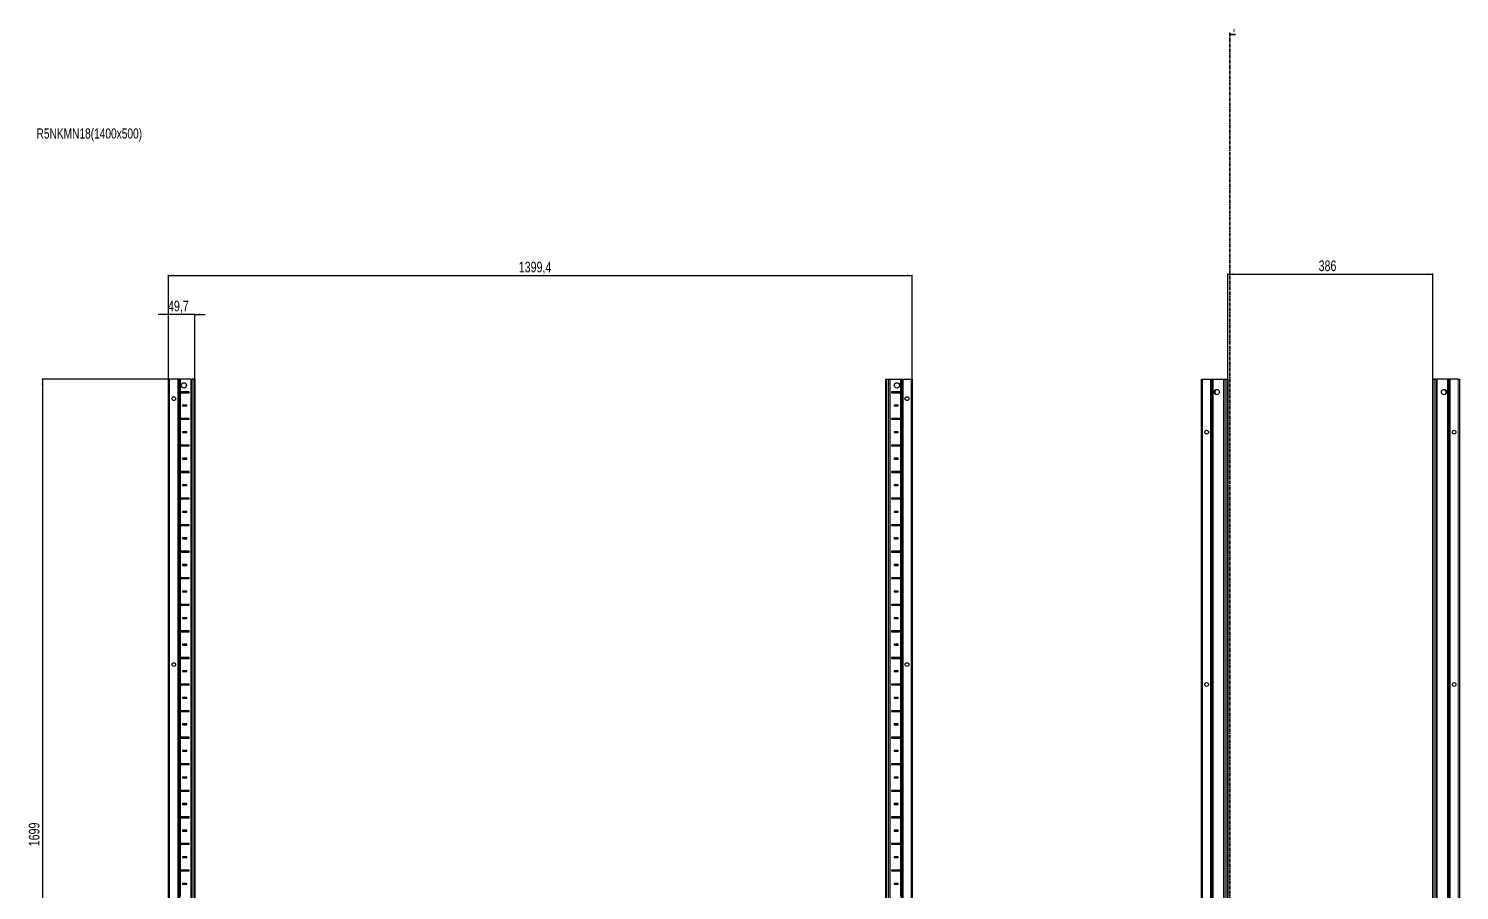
# Model space of a CAD drawing. Header units: millimetres. Extents: x -199 to 5573, y -1747 to 1507.
# Drawn here: x -199 to 2493, y -115 to 1507 of the extents above; entities that cross this region are included whole.
import ezdxf

# ---------------------------------------------------------------- set-up
doc = ezdxf.new("R2010")
doc.units = ezdxf.units.MM
doc.linetypes.add('CENTER', pattern=[10.16, 6.35, -1.27, 1.27, -1.27])
doc.layers.add('FORMAT', color=7, linetype='Continuous')
doc.styles.add('SLDTEXTSTYLE0', font='TXT', dxfattribs={"width": 0.75})
doc.dimstyles.new('SLDDIMSTYLE0', dxfattribs={"dimtxt": 20, "dimasz": 10, "dimexe": 0, "dimexo": 0.0625, "dimgap": 5, "dimtad": 2, "dimdec": 1, "dimrnd": 1e-09, "dimzin": 12, "dimdsep": 46, "dimtxsty": 'SLDTEXTSTYLE0', "dimsah": 1, "dimcen": 0.09, "dimadec": 0, "dimazin": 3, "dimtfac": 1, "dimtofl": 0, "dimtmove": 0, "dimatfit": 3, "dimfxl": 0, "dimfrac": 2, "dimtolj": 1, "dimtzin": 12, "dimarcsym": 0})
doc.dimstyles.new('SLDDIMSTYLE1', dxfattribs={"dimtxt": 20, "dimasz": 10, "dimexe": 0, "dimexo": 0.0625, "dimgap": 5, "dimtad": 2, "dimdec": 1, "dimrnd": 1e-09, "dimzin": 12, "dimdsep": 46, "dimtxsty": 'SLDTEXTSTYLE0', "dimsah": 1, "dimcen": 0.09, "dimadec": 0, "dimazin": 3, "dimtfac": 1, "dimtmove": 0, "dimatfit": 0, "dimfxl": 0, "dimfrac": 2, "dimtolj": 1, "dimtzin": 12, "dimarcsym": 0})

# ---------------------------------------------------------------- blocks, each defined once
blk = doc.blocks.new('_D')
at = {"layer": 'FORMAT'}
for p, q in [((86.4, 847.2), (-174.2, 847.2)), ((-173.2, 847.2), (-173.2, -851.8)), ((86.4, -851.8), (-174.2, -851.8))]:
    blk.add_line(p, q, dxfattribs=at)
for points in [[(-173.2, 847.2), (-174.7, 837.2), (-171.6, 837.2)], [(-173.2, -851.8), (-171.6, -841.8), (-174.7, -841.8)]]:
    blk.add_solid(points, dxfattribs=at)
at = {"layer": 'FORMAT', "insert": (-198.9, -31.8), "char_height": 20, "attachment_point": 1, "rotation": 90, "style": 'SLDTEXTSTYLE0'}
blk.add_mtext('1699', dxfattribs=at)
blk = doc.blocks.new('_D_1')
at = {"layer": 'FORMAT'}
for p, q in [((64, 847.2), (64, 1043.6)), ((64, 1042.6), (1463.4, 1042.6)), ((1463.4, 847.2), (1463.4, 1043.6))]:
    blk.add_line(p, q, dxfattribs=at)
for points in [[(64, 1042.6), (74, 1041.1), (74, 1044.2)], [(1463.4, 1042.6), (1453.4, 1044.2), (1453.4, 1041.1)]]:
    blk.add_solid(points, dxfattribs=at)
at = {"layer": 'FORMAT', "insert": (723, 1068.4), "char_height": 20, "attachment_point": 1, "style": 'SLDTEXTSTYLE0'}
blk.add_mtext('1399,4', dxfattribs=at)
blk = doc.blocks.new('_D_2')
at = {"layer": 'FORMAT'}
for p, q in [((64, 969.2), (44.7, 969.2)), ((64, 847.2), (64, 970.2)), ((113.7, 969.2), (64, 969.2)), ((113.7, 847.2), (113.7, 970.2)), ((113.7, 969.2), (132.9, 969.2))]:
    blk.add_line(p, q, dxfattribs=at)
for points in [[(64, 969.2), (54, 970.7), (54, 967.7)], [(113.7, 969.2), (123.7, 967.7), (123.7, 970.7)]]:
    blk.add_solid(points, dxfattribs=at)
at = {"layer": 'FORMAT', "insert": (63, 995), "char_height": 20, "attachment_point": 1, "style": 'SLDTEXTSTYLE0'}
blk.add_mtext('49,7', dxfattribs=at)
blk = doc.blocks.new('_D_4')
at = {"layer": 'FORMAT'}
for p, q in [((2057.1, 847.2), (2057.1, 1046)), ((2057.1, 1045), (2443.1, 1045)), ((2443.1, 847.2), (2443.1, 1046))]:
    blk.add_line(p, q, dxfattribs=at)
for points in [[(2057.1, 1045), (2067.1, 1043.5), (2067.1, 1046.5)], [(2443.1, 1045), (2433.1, 1046.5), (2433.1, 1043.5)]]:
    blk.add_solid(points, dxfattribs=at)
at = {"layer": 'FORMAT', "insert": (2227.9, 1070.8), "char_height": 20, "attachment_point": 1, "style": 'SLDTEXTSTYLE0'}
blk.add_mtext('386', dxfattribs=at)

msp = doc.modelspace()

# ---------------------------------------------------------------- linework, layer by layer
at = {"color": 7, "linetype": 'CENTER', "lineweight": 35}
msp.add_line((2060.78, 1499.09), (2060.78, -1103.67), dxfattribs=at)
at = {"color": 7, "linetype": 'Continuous', "lineweight": 35}
msp.add_line((2071.42, 1496.09), (2060.78, 1496.09), dxfattribs=at)
at = {"color": 7, "linetype": 'Continuous', "lineweight": 25}
for p, q in [((63.98, -851.79), (63.98, 847.21)), ((63.98, 847.21), (65.98, 847.21)), ((81.33, 847.21), (65.98, 847.21)), ((81.33, 847.21), (81.98, 847.21)), ((81.98, -851.79), (81.98, 847.21)), ((81.98, 847.21), (82.56, 847.21)), ((83.77, 847.21), (82.56, 847.21)), ((83.77, -851.79), (83.77, 847.21)), ((83.8, 847.21), (83.77, 847.21)), ((83.8, -851.79), (83.8, 847.21)), ((85.01, 847.21), (83.8, 847.21)), ((85.01, 847.21), (86.42, 847.21)), ((105.83, 847.21), (86.42, 847.21)), ((105.83, 847.21), (106.48, 847.21)), ((106.48, -851.79), (106.48, 847.21)), ((106.48, 847.21), (108.48, 847.21)), ((111.68, 847.21), (108.48, 847.21)), ((111.68, 847.21), (113.68, 847.21)), ((113.68, 847.21), (113.68, -851.79)), ((1413.68, -851.79), (1413.68, 847.21)), ((1413.68, 847.21), (1415.68, 847.21)), ((1415.68, 847.21), (1418.88, 847.21)), ((1418.88, 847.21), (1420.88, 847.21)), ((1420.88, 847.21), (1420.88, -851.79)), ((1420.88, 847.21), (1421.53, 847.21)), ((1421.53, 847.21), (1440.93, 847.21)), ((1440.93, 847.21), (1442.34, 847.21)), ((1442.34, 847.21), (1443.55, 847.21)), ((1443.55, 847.21), (1443.55, -851.79)), ((1443.55, 847.21), (1443.58, 847.21)), ((1443.58, 847.21), (1443.58, -851.79)), ((1443.58, 847.21), (1444.79, 847.21)), ((1444.79, 847.21), (1445.38, 847.21)), ((1445.38, 847.21), (1445.38, -851.79)), ((1445.38, 847.21), (1446.03, 847.21)), ((1446.03, 847.21), (1461.38, 847.21)), ((1461.38, 847.21), (1463.38, 847.21)), ((1463.38, 847.21), (1463.38, -851.79)), ((2007.35, -851.79), (2007.35, 847.21)), ((2007.35, 847.21), (2009.35, 847.21)), ((2009.35, 847.21), (2024.7, 847.21)), ((2024.7, 847.21), (2025.35, 847.21)), ((2025.35, 823.46), (2025.35, 847.21)), ((2025.35, 847.21), (2025.94, 847.21)), ((2025.94, 847.21), (2027.14, 847.21)), ((2027.14, 847.21), (2027.14, -851.79)), ((2027.14, 847.21), (2027.18, 847.21)), ((2027.18, 847.21), (2027.18, -851.79)), ((2027.18, 847.21), (2028.38, 847.21)), ((2028.38, 847.21), (2029.8, 847.21)), ((2029.8, 847.21), (2049.2, 847.21)), ((2049.2, 847.21), (2049.85, 847.21)), ((2049.85, -851.79), (2049.85, 847.21)), ((2049.85, 847.21), (2051.85, 847.21)), ((2051.85, 847.21), (2055.05, 847.21)), ((2055.05, 847.21), (2057.05, 847.21)), ((2057.05, 847.21), (2057.05, -851.79)), ((2443.05, -851.79), (2443.05, 847.21)), ((2443.05, 847.21), (2445.05, 847.21)), ((2448.25, 847.21), (2445.05, 847.21)), ((2448.25, 847.21), (2450.25, 847.21)), ((2450.25, 847.21), (2450.25, -851.79)), ((2450.25, 847.21), (2450.9, 847.21)), ((2470.3, 847.21), (2450.9, 847.21)), ((2470.3, 847.21), (2471.72, 847.21)), ((2472.92, 847.21), (2471.72, 847.21)), ((2472.92, -851.79), (2472.92, 847.21)), ((2472.96, 847.21), (2472.92, 847.21)), ((2472.96, -851.79), (2472.96, 847.21)), ((2474.16, 847.21), (2472.96, 847.21)), ((2474.16, 847.21), (2474.75, 847.21)), ((2474.75, 847.21), (2474.75, 823.46)), ((2474.75, 847.21), (2475.4, 847.21)), ((2490.75, 847.21), (2475.4, 847.21)), ((2490.75, 847.21), (2492.75, 847.21)), ((2492.75, 847.21), (2492.75, -851.79)), ((85.93, 823.35), (85.93, 822.06)), ((86.58, 822.71), (85.93, 823.35)), ((86.58, 822.71), (85.93, 822.06)), ((102.83, 823.46), (86.42, 823.46)), ((86.42, 821.96), (102.83, 821.96)), ((102.08, 822.71), (86.58, 822.71)), ((102.08, 822.71), (102.83, 823.46)), ((102.08, 822.71), (102.83, 821.96)), ((102.83, 821.96), (102.83, 823.46)), ((1440.93, 823.46), (1424.53, 823.46)), ((1424.53, 823.46), (1424.53, 821.96)), ((1425.28, 822.71), (1424.53, 823.46)), ((1425.28, 822.71), (1424.53, 821.96)), ((1424.53, 821.96), (1440.93, 821.96)), ((1425.28, 822.71), (1440.78, 822.71)), ((1440.78, 822.71), (1441.42, 823.35)), ((1440.78, 822.71), (1441.42, 822.06)), ((1441.42, 822.06), (1441.42, 823.35)), ((2025.41, 823.35), (2025.35, 823.46)), ((2025.35, 823.46), (2025.35, 821.96)), ((2025.35, 821.96), (2025.41, 822.06)), ((2025.35, 773.46), (2025.35, 821.96)), ((2025.41, 822.06), (2025.41, 823.35)), ((2035.4, 827.73), (2035.4, 828.14)), ((2464.7, 828.14), (2464.7, 827.73)), ((2474.75, 823.46), (2474.69, 823.35)), ((2474.69, 823.35), (2474.69, 822.06)), ((2474.69, 822.06), (2474.75, 821.96)), ((2474.75, 821.96), (2474.75, 823.46)), ((2474.75, 821.96), (2474.75, 773.46)), ((98.33, 798.46), (90.33, 798.46)), ((90.33, 798.46), (90.33, 796.96)), ((91.08, 797.71), (90.33, 798.46)), ((91.08, 797.71), (90.33, 796.96)), ((90.33, 796.96), (98.33, 796.96)), ((97.58, 797.71), (91.08, 797.71)), ((97.58, 797.71), (98.33, 798.46)), ((97.58, 797.71), (98.33, 796.96)), ((98.33, 796.96), (98.33, 798.46)), ((1437.03, 798.46), (1429.03, 798.46)), ((1429.03, 798.46), (1429.03, 796.96)), ((1429.78, 797.71), (1429.03, 798.46)), ((1429.78, 797.71), (1429.03, 796.96)), ((1429.03, 796.96), (1437.03, 796.96)), ((1429.78, 797.71), (1436.28, 797.71)), ((1436.28, 797.71), (1437.03, 798.46)), ((1436.28, 797.71), (1437.03, 796.96)), ((1437.03, 796.96), (1437.03, 798.46)), ((85.93, 773.35), (85.93, 772.06)), ((86.58, 772.71), (85.93, 773.35)), ((86.58, 772.71), (85.93, 772.06)), ((102.83, 773.46), (86.42, 773.46)), ((86.42, 771.96), (102.83, 771.96)), ((102.08, 772.71), (86.58, 772.71)), ((102.08, 772.71), (102.83, 773.46)), ((102.08, 772.71), (102.83, 771.96)), ((102.83, 771.96), (102.83, 773.46)), ((1425.28, 772.71), (1424.53, 773.46)), ((1440.93, 773.46), (1424.53, 773.46)), ((1424.53, 773.46), (1424.53, 771.96)), ((1425.28, 772.71), (1424.53, 771.96)), ((1424.53, 771.96), (1440.93, 771.96)), ((1425.28, 772.71), (1440.78, 772.71)), ((1440.78, 772.71), (1441.42, 773.35)), ((1440.78, 772.71), (1441.42, 772.06)), ((1441.42, 772.06), (1441.42, 773.35)), ((2025.41, 773.35), (2025.35, 773.46)), ((2025.35, 773.46), (2025.35, 771.96)), ((2025.35, 771.96), (2025.41, 772.06)), ((2025.35, 723.46), (2025.35, 771.96)), ((2025.41, 772.06), (2025.41, 773.35)), ((2474.75, 773.46), (2474.69, 773.35)), ((2474.69, 773.35), (2474.69, 772.06)), ((2474.69, 772.06), (2474.75, 771.96)), ((2474.75, 771.96), (2474.75, 773.46)), ((2474.75, 771.96), (2474.75, 723.46)), ((98.33, 748.46), (90.33, 748.46)), ((90.33, 748.46), (90.33, 746.96)), ((91.08, 747.71), (90.33, 748.46)), ((91.08, 747.71), (90.33, 746.96)), ((90.33, 746.96), (98.33, 746.96)), ((97.58, 747.71), (91.08, 747.71)), ((97.58, 747.71), (98.33, 748.46)), ((97.58, 747.71), (98.33, 746.96)), ((98.33, 746.96), (98.33, 748.46)), ((1437.03, 748.46), (1429.03, 748.46)), ((1429.03, 748.46), (1429.03, 746.96)), ((1429.78, 747.71), (1429.03, 748.46)), ((1429.78, 747.71), (1429.03, 746.96)), ((1429.03, 746.96), (1437.03, 746.96)), ((1429.78, 747.71), (1436.28, 747.71)), ((1436.28, 747.71), (1437.03, 748.46)), ((1436.28, 747.71), (1437.03, 746.96)), ((1437.03, 746.96), (1437.03, 748.46)), ((85.93, 723.35), (85.93, 722.06)), ((86.58, 722.71), (85.93, 723.35)), ((86.58, 722.71), (85.93, 722.06)), ((102.83, 723.46), (86.42, 723.46)), ((86.42, 721.96), (102.83, 721.96)), ((102.08, 722.71), (86.58, 722.71)), ((102.08, 722.71), (102.83, 723.46)), ((102.08, 722.71), (102.83, 721.96)), ((102.83, 721.96), (102.83, 723.46)), ((1425.28, 722.71), (1424.53, 723.46)), ((1440.93, 723.46), (1424.53, 723.46)), ((1424.53, 723.46), (1424.53, 721.96)), ((1425.28, 722.71), (1424.53, 721.96)), ((1424.53, 721.96), (1440.93, 721.96)), ((1425.28, 722.71), (1440.78, 722.71)), ((1440.78, 722.71), (1441.42, 723.35)), ((1440.78, 722.71), (1441.42, 722.06)), ((1441.42, 722.06), (1441.42, 723.35)), ((2025.41, 723.35), (2025.35, 723.46)), ((2025.35, 723.46), (2025.35, 721.96)), ((2025.35, 721.96), (2025.41, 722.06)), ((2025.35, 673.46), (2025.35, 721.96)), ((2025.41, 722.06), (2025.41, 723.35)), ((2474.75, 723.46), (2474.69, 723.35)), ((2474.69, 723.35), (2474.69, 722.06)), ((2474.69, 722.06), (2474.75, 721.96)), ((2474.75, 721.96), (2474.75, 723.46)), ((2474.75, 721.96), (2474.75, 673.46)), ((85.93, 673.35), (85.93, 672.06)), ((86.58, 672.71), (85.93, 673.35)), ((102.83, 673.46), (86.42, 673.46)), ((98.33, 698.46), (90.33, 698.46)), ((90.33, 698.46), (90.33, 696.96)), ((91.08, 697.71), (90.33, 698.46)), ((91.08, 697.71), (90.33, 696.96)), ((90.33, 696.96), (98.33, 696.96)), ((97.58, 697.71), (91.08, 697.71)), ((97.58, 697.71), (98.33, 698.46)), ((97.58, 697.71), (98.33, 696.96)), ((98.33, 696.96), (98.33, 698.46)), ((102.08, 672.71), (102.83, 673.46)), ((102.83, 671.96), (102.83, 673.46)), ((1440.93, 673.46), (1424.53, 673.46)), ((1424.53, 673.46), (1424.53, 671.96)), ((1425.28, 672.71), (1424.53, 673.46)), ((1437.03, 698.46), (1429.03, 698.46)), ((1429.03, 698.46), (1429.03, 696.96)), ((1429.78, 697.71), (1429.03, 698.46)), ((1429.78, 697.71), (1429.03, 696.96)), ((1429.03, 696.96), (1437.03, 696.96)), ((1429.78, 697.71), (1436.28, 697.71)), ((1436.28, 697.71), (1437.03, 698.46)), ((1436.28, 697.71), (1437.03, 696.96)), ((1437.03, 696.96), (1437.03, 698.46)), ((1440.78, 672.71), (1441.42, 673.35)), ((1441.42, 672.06), (1441.42, 673.35)), ((2025.41, 673.35), (2025.35, 673.46)), ((2025.35, 673.46), (2025.35, 671.96)), ((2025.41, 672.06), (2025.41, 673.35)), ((2474.75, 673.46), (2474.69, 673.35)), ((2474.69, 673.35), (2474.69, 672.06)), ((2474.75, 671.96), (2474.75, 673.46)), ((86.58, 672.71), (85.93, 672.06)), ((86.42, 671.96), (102.83, 671.96)), ((102.08, 672.71), (86.58, 672.71)), ((98.33, 648.46), (90.33, 648.46)), ((90.33, 648.46), (90.33, 646.96)), ((91.08, 647.71), (90.33, 648.46)), ((91.08, 647.71), (90.33, 646.96)), ((90.33, 646.96), (98.33, 646.96)), ((97.58, 647.71), (91.08, 647.71)), ((97.58, 647.71), (98.33, 648.46)), ((97.58, 647.71), (98.33, 646.96)), ((98.33, 646.96), (98.33, 648.46)), ((102.08, 672.71), (102.83, 671.96)), ((1425.28, 672.71), (1424.53, 671.96)), ((1424.53, 671.96), (1440.93, 671.96)), ((1425.28, 672.71), (1440.78, 672.71)), ((1437.03, 648.46), (1429.03, 648.46)), ((1429.03, 648.46), (1429.03, 646.96)), ((1429.78, 647.71), (1429.03, 648.46)), ((1429.78, 647.71), (1429.03, 646.96)), ((1429.03, 646.96), (1437.03, 646.96)), ((1429.78, 647.71), (1436.28, 647.71)), ((1436.28, 647.71), (1437.03, 648.46)), ((1436.28, 647.71), (1437.03, 646.96)), ((1437.03, 646.96), (1437.03, 648.46)), ((1440.78, 672.71), (1441.42, 672.06)), ((2025.35, 671.96), (2025.41, 672.06)), ((2025.35, 623.46), (2025.35, 671.96)), ((2474.69, 672.06), (2474.75, 671.96)), ((2474.75, 671.96), (2474.75, 623.46)), ((85.93, 623.35), (85.93, 622.06)), ((86.58, 622.71), (85.93, 623.35)), ((86.58, 622.71), (85.93, 622.06)), ((102.83, 623.46), (86.42, 623.46)), ((86.42, 621.96), (102.83, 621.96)), ((102.08, 622.71), (86.58, 622.71)), ((102.08, 622.71), (102.83, 623.46)), ((102.08, 622.71), (102.83, 621.96)), ((102.83, 621.96), (102.83, 623.46)), ((1440.93, 623.46), (1424.53, 623.46)), ((1424.53, 623.46), (1424.53, 621.96)), ((1425.28, 622.71), (1424.53, 623.46)), ((1425.28, 622.71), (1424.53, 621.96)), ((1424.53, 621.96), (1440.93, 621.96)), ((1425.28, 622.71), (1440.78, 622.71)), ((1440.78, 622.71), (1441.42, 623.35)), ((1440.78, 622.71), (1441.42, 622.06)), ((1441.42, 622.06), (1441.42, 623.35)), ((2025.41, 623.35), (2025.35, 623.46)), ((2025.35, 623.46), (2025.35, 621.96)), ((2025.35, 621.96), (2025.41, 622.06)), ((2025.35, 573.46), (2025.35, 621.96)), ((2025.41, 622.06), (2025.41, 623.35)), ((2474.75, 623.46), (2474.69, 623.35)), ((2474.69, 623.35), (2474.69, 622.06)), ((2474.69, 622.06), (2474.75, 621.96)), ((2474.75, 621.96), (2474.75, 623.46)), ((2474.75, 621.96), (2474.75, 573.46)), ((98.33, 598.46), (90.33, 598.46)), ((90.33, 598.46), (90.33, 596.96)), ((91.08, 597.71), (90.33, 598.46)), ((91.08, 597.71), (90.33, 596.96)), ((90.33, 596.96), (98.33, 596.96)), ((97.58, 597.71), (91.08, 597.71)), ((97.58, 597.71), (98.33, 598.46)), ((97.58, 597.71), (98.33, 596.96)), ((98.33, 596.96), (98.33, 598.46)), ((1437.03, 598.46), (1429.03, 598.46)), ((1429.03, 598.46), (1429.03, 596.96)), ((1429.78, 597.71), (1429.03, 598.46)), ((1429.78, 597.71), (1429.03, 596.96)), ((1429.03, 596.96), (1437.03, 596.96)), ((1429.78, 597.71), (1436.28, 597.71)), ((1436.28, 597.71), (1437.03, 598.46)), ((1436.28, 597.71), (1437.03, 596.96)), ((1437.03, 596.96), (1437.03, 598.46)), ((85.93, 573.35), (85.93, 572.06)), ((86.58, 572.71), (85.93, 573.35)), ((86.58, 572.71), (85.93, 572.06)), ((102.83, 573.46), (86.42, 573.46)), ((86.42, 571.96), (102.83, 571.96)), ((102.08, 572.71), (86.58, 572.71)), ((102.08, 572.71), (102.83, 573.46)), ((102.08, 572.71), (102.83, 571.96)), ((102.83, 571.96), (102.83, 573.46)), ((1440.93, 573.46), (1424.53, 573.46)), ((1424.53, 573.46), (1424.53, 571.96)), ((1425.28, 572.71), (1424.53, 573.46)), ((1425.28, 572.71), (1424.53, 571.96)), ((1424.53, 571.96), (1440.93, 571.96)), ((1425.28, 572.71), (1440.78, 572.71)), ((1440.78, 572.71), (1441.42, 573.35)), ((1440.78, 572.71), (1441.42, 572.06)), ((1441.42, 572.06), (1441.42, 573.35)), ((2025.41, 573.35), (2025.35, 573.46)), ((2025.35, 573.46), (2025.35, 571.96)), ((2025.35, 571.96), (2025.41, 572.06)), ((2025.35, 523.46), (2025.35, 571.96)), ((2025.41, 572.06), (2025.41, 573.35)), ((2474.75, 573.46), (2474.69, 573.35)), ((2474.69, 573.35), (2474.69, 572.06)), ((2474.69, 572.06), (2474.75, 571.96)), ((2474.75, 571.96), (2474.75, 573.46)), ((2474.75, 571.96), (2474.75, 523.46)), ((98.33, 548.46), (90.33, 548.46)), ((90.33, 548.46), (90.33, 546.96)), ((91.08, 547.71), (90.33, 548.46)), ((91.08, 547.71), (90.33, 546.96)), ((90.33, 546.96), (98.33, 546.96)), ((97.58, 547.71), (91.08, 547.71)), ((97.58, 547.71), (98.33, 548.46)), ((97.58, 547.71), (98.33, 546.96)), ((98.33, 546.96), (98.33, 548.46)), ((1437.03, 548.46), (1429.03, 548.46)), ((1429.03, 548.46), (1429.03, 546.96)), ((1429.78, 547.71), (1429.03, 548.46)), ((1429.78, 547.71), (1429.03, 546.96)), ((1429.03, 546.96), (1437.03, 546.96)), ((1429.78, 547.71), (1436.28, 547.71)), ((1436.28, 547.71), (1437.03, 548.46)), ((1436.28, 547.71), (1437.03, 546.96)), ((1437.03, 546.96), (1437.03, 548.46)), ((85.93, 523.35), (85.93, 522.06)), ((86.58, 522.71), (85.93, 523.35)), ((86.58, 522.71), (85.93, 522.06)), ((102.83, 523.46), (86.42, 523.46)), ((86.42, 521.96), (102.83, 521.96)), ((102.08, 522.71), (86.58, 522.71)), ((102.08, 522.71), (102.83, 523.46)), ((102.08, 522.71), (102.83, 521.96)), ((102.83, 521.96), (102.83, 523.46)), ((1440.93, 523.46), (1424.53, 523.46)), ((1424.53, 523.46), (1424.53, 521.96)), ((1425.28, 522.71), (1424.53, 523.46)), ((1425.28, 522.71), (1424.53, 521.96)), ((1424.53, 521.96), (1440.93, 521.96)), ((1425.28, 522.71), (1440.78, 522.71)), ((1440.78, 522.71), (1441.42, 523.35)), ((1440.78, 522.71), (1441.42, 522.06)), ((1441.42, 522.06), (1441.42, 523.35)), ((2025.41, 523.35), (2025.35, 523.46)), ((2025.35, 523.46), (2025.35, 521.96)), ((2025.35, 521.96), (2025.41, 522.06)), ((2025.35, 473.46), (2025.35, 521.96)), ((2025.41, 522.06), (2025.41, 523.35)), ((2474.75, 523.46), (2474.69, 523.35)), ((2474.69, 523.35), (2474.69, 522.06)), ((2474.69, 522.06), (2474.75, 521.96)), ((2474.75, 521.96), (2474.75, 523.46)), ((2474.75, 521.96), (2474.75, 473.46)), ((98.33, 498.46), (90.33, 498.46)), ((90.33, 498.46), (90.33, 496.96)), ((91.08, 497.71), (90.33, 498.46)), ((91.08, 497.71), (90.33, 496.96)), ((90.33, 496.96), (98.33, 496.96)), ((97.58, 497.71), (91.08, 497.71)), ((97.58, 497.71), (98.33, 498.46)), ((97.58, 497.71), (98.33, 496.96)), ((98.33, 496.96), (98.33, 498.46)), ((1437.03, 498.46), (1429.03, 498.46)), ((1429.03, 498.46), (1429.03, 496.96)), ((1429.78, 497.71), (1429.03, 498.46)), ((1429.78, 497.71), (1429.03, 496.96)), ((1429.03, 496.96), (1437.03, 496.96)), ((1429.78, 497.71), (1436.28, 497.71)), ((1436.28, 497.71), (1437.03, 498.46)), ((1436.28, 497.71), (1437.03, 496.96)), ((1437.03, 496.96), (1437.03, 498.46)), ((85.93, 473.35), (85.93, 472.06)), ((86.58, 472.71), (85.93, 473.35)), ((86.58, 472.71), (85.93, 472.06)), ((102.83, 473.46), (86.42, 473.46)), ((86.42, 471.96), (102.83, 471.96)), ((102.08, 472.71), (86.58, 472.71)), ((102.08, 472.71), (102.83, 473.46)), ((102.08, 472.71), (102.83, 471.96)), ((102.83, 471.96), (102.83, 473.46)), ((1440.93, 473.46), (1424.53, 473.46)), ((1424.53, 473.46), (1424.53, 471.96)), ((1425.28, 472.71), (1424.53, 473.46)), ((1425.28, 472.71), (1424.53, 471.96)), ((1424.53, 471.96), (1440.93, 471.96)), ((1425.28, 472.71), (1440.78, 472.71)), ((1440.78, 472.71), (1441.42, 473.35)), ((1440.78, 472.71), (1441.42, 472.06)), ((1441.42, 472.06), (1441.42, 473.35)), ((2025.41, 473.35), (2025.35, 473.46)), ((2025.35, 473.46), (2025.35, 471.96)), ((2025.35, 471.96), (2025.41, 472.06)), ((2025.35, 423.46), (2025.35, 471.96)), ((2025.41, 472.06), (2025.41, 473.35)), ((2474.75, 473.46), (2474.69, 473.35)), ((2474.69, 473.35), (2474.69, 472.06)), ((2474.69, 472.06), (2474.75, 471.96)), ((2474.75, 471.96), (2474.75, 473.46)), ((2474.75, 471.96), (2474.75, 423.46)), ((98.33, 448.46), (90.33, 448.46)), ((90.33, 448.46), (90.33, 446.96)), ((91.08, 447.71), (90.33, 448.46)), ((91.08, 447.71), (90.33, 446.96)), ((90.33, 446.96), (98.33, 446.96)), ((97.58, 447.71), (91.08, 447.71)), ((97.58, 447.71), (98.33, 448.46)), ((97.58, 447.71), (98.33, 446.96)), ((98.33, 446.96), (98.33, 448.46)), ((1437.03, 448.46), (1429.03, 448.46)), ((1429.03, 448.46), (1429.03, 446.96)), ((1429.78, 447.71), (1429.03, 448.46)), ((1429.78, 447.71), (1429.03, 446.96)), ((1429.03, 446.96), (1437.03, 446.96)), ((1429.78, 447.71), (1436.28, 447.71)), ((1436.28, 447.71), (1437.03, 448.46)), ((1436.28, 447.71), (1437.03, 446.96)), ((1437.03, 446.96), (1437.03, 448.46)), ((85.93, 423.35), (85.93, 422.06)), ((86.58, 422.71), (85.93, 423.35)), ((86.58, 422.71), (85.93, 422.06)), ((102.83, 423.46), (86.42, 423.46)), ((86.42, 421.96), (102.83, 421.96)), ((102.08, 422.71), (86.58, 422.71)), ((102.08, 422.71), (102.83, 423.46)), ((102.08, 422.71), (102.83, 421.96)), ((102.83, 421.96), (102.83, 423.46)), ((1440.93, 423.46), (1424.53, 423.46)), ((1424.53, 423.46), (1424.53, 421.96)), ((1425.28, 422.71), (1424.53, 423.46)), ((1425.28, 422.71), (1424.53, 421.96)), ((1424.53, 421.96), (1440.93, 421.96)), ((1425.28, 422.71), (1440.78, 422.71)), ((1440.78, 422.71), (1441.42, 423.35)), ((1440.78, 422.71), (1441.42, 422.06)), ((1441.42, 422.06), (1441.42, 423.35)), ((2025.41, 423.35), (2025.35, 423.46)), ((2025.35, 423.46), (2025.35, 421.96)), ((2025.35, 421.96), (2025.41, 422.06)), ((2025.35, 373.46), (2025.35, 421.96)), ((2025.41, 422.06), (2025.41, 423.35)), ((2474.75, 423.46), (2474.69, 423.35)), ((2474.69, 423.35), (2474.69, 422.06)), ((2474.69, 422.06), (2474.75, 421.96)), ((2474.75, 421.96), (2474.75, 423.46)), ((2474.75, 421.96), (2474.75, 373.46)), ((98.33, 398.46), (90.33, 398.46)), ((90.33, 398.46), (90.33, 396.96)), ((91.08, 397.71), (90.33, 398.46)), ((91.08, 397.71), (90.33, 396.96)), ((90.33, 396.96), (98.33, 396.96)), ((97.58, 397.71), (91.08, 397.71)), ((97.58, 397.71), (98.33, 398.46)), ((97.58, 397.71), (98.33, 396.96)), ((98.33, 396.96), (98.33, 398.46)), ((1437.03, 398.46), (1429.03, 398.46)), ((1429.03, 398.46), (1429.03, 396.96)), ((1429.78, 397.71), (1429.03, 398.46)), ((1429.78, 397.71), (1429.03, 396.96)), ((1429.03, 396.96), (1437.03, 396.96)), ((1429.78, 397.71), (1436.28, 397.71)), ((1436.28, 397.71), (1437.03, 398.46)), ((1436.28, 397.71), (1437.03, 396.96)), ((1437.03, 396.96), (1437.03, 398.46)), ((85.93, 373.35), (85.93, 372.06)), ((86.58, 372.71), (85.93, 373.35)), ((86.58, 372.71), (85.93, 372.06)), ((102.83, 373.46), (86.42, 373.46)), ((86.42, 371.96), (102.83, 371.96)), ((102.08, 372.71), (86.58, 372.71)), ((102.08, 372.71), (102.83, 373.46)), ((102.08, 372.71), (102.83, 371.96)), ((102.83, 371.96), (102.83, 373.46)), ((1440.93, 373.46), (1424.53, 373.46)), ((1424.53, 373.46), (1424.53, 371.96)), ((1425.28, 372.71), (1424.53, 373.46)), ((1425.28, 372.71), (1424.53, 371.96)), ((1424.53, 371.96), (1440.93, 371.96)), ((1425.28, 372.71), (1440.78, 372.71)), ((1440.78, 372.71), (1441.42, 373.35)), ((1440.78, 372.71), (1441.42, 372.06)), ((1441.42, 372.06), (1441.42, 373.35)), ((2025.41, 373.35), (2025.35, 373.46)), ((2025.35, 373.46), (2025.35, 371.96)), ((2025.35, 371.96), (2025.41, 372.06)), ((2025.35, 323.46), (2025.35, 371.96)), ((2025.41, 372.06), (2025.41, 373.35)), ((2474.75, 373.46), (2474.69, 373.35)), ((2474.69, 373.35), (2474.69, 372.06)), ((2474.69, 372.06), (2474.75, 371.96)), ((2474.75, 371.96), (2474.75, 373.46)), ((2474.75, 371.96), (2474.75, 323.46)), ((85.93, 323.35), (85.93, 322.06)), ((86.58, 322.71), (85.93, 323.35)), ((102.83, 323.46), (86.42, 323.46)), ((98.33, 348.46), (90.33, 348.46)), ((90.33, 348.46), (90.33, 346.96)), ((91.08, 347.71), (90.33, 348.46)), ((91.08, 347.71), (90.33, 346.96)), ((90.33, 346.96), (98.33, 346.96)), ((97.58, 347.71), (91.08, 347.71)), ((97.58, 347.71), (98.33, 348.46)), ((97.58, 347.71), (98.33, 346.96)), ((98.33, 346.96), (98.33, 348.46)), ((102.08, 322.71), (102.83, 323.46)), ((102.83, 321.96), (102.83, 323.46)), ((1440.93, 323.46), (1424.53, 323.46)), ((1424.53, 323.46), (1424.53, 321.96)), ((1425.28, 322.71), (1424.53, 323.46)), ((1437.03, 348.46), (1429.03, 348.46)), ((1429.03, 348.46), (1429.03, 346.96)), ((1429.78, 347.71), (1429.03, 348.46)), ((1429.78, 347.71), (1429.03, 346.96)), ((1429.03, 346.96), (1437.03, 346.96)), ((1429.78, 347.71), (1436.28, 347.71)), ((1436.28, 347.71), (1437.03, 348.46)), ((1436.28, 347.71), (1437.03, 346.96)), ((1437.03, 346.96), (1437.03, 348.46)), ((1440.78, 322.71), (1441.42, 323.35)), ((1441.42, 322.06), (1441.42, 323.35)), ((2025.41, 323.35), (2025.35, 323.46)), ((2025.35, 323.46), (2025.35, 321.96)), ((2025.41, 322.06), (2025.41, 323.35)), ((2474.75, 323.46), (2474.69, 323.35)), ((2474.69, 323.35), (2474.69, 322.06)), ((2474.75, 321.96), (2474.75, 323.46)), ((86.58, 322.71), (85.93, 322.06)), ((86.42, 321.96), (102.83, 321.96)), ((102.08, 322.71), (86.58, 322.71)), ((98.33, 298.46), (90.33, 298.46)), ((90.33, 298.46), (90.33, 296.96)), ((91.08, 297.71), (90.33, 298.46)), ((91.08, 297.71), (90.33, 296.96)), ((90.33, 296.96), (98.33, 296.96)), ((97.58, 297.71), (91.08, 297.71)), ((97.58, 297.71), (98.33, 298.46)), ((97.58, 297.71), (98.33, 296.96)), ((98.33, 296.96), (98.33, 298.46)), ((102.08, 322.71), (102.83, 321.96)), ((1425.28, 322.71), (1424.53, 321.96)), ((1424.53, 321.96), (1440.93, 321.96)), ((1425.28, 322.71), (1440.78, 322.71)), ((1437.03, 298.46), (1429.03, 298.46)), ((1429.03, 298.46), (1429.03, 296.96)), ((1429.78, 297.71), (1429.03, 298.46)), ((1429.78, 297.71), (1429.03, 296.96)), ((1429.03, 296.96), (1437.03, 296.96)), ((1429.78, 297.71), (1436.28, 297.71)), ((1436.28, 297.71), (1437.03, 298.46)), ((1436.28, 297.71), (1437.03, 296.96)), ((1437.03, 296.96), (1437.03, 298.46)), ((1440.78, 322.71), (1441.42, 322.06)), ((2025.35, 321.96), (2025.41, 322.06)), ((2025.35, 273.46), (2025.35, 321.96)), ((2474.69, 322.06), (2474.75, 321.96)), ((2474.75, 321.96), (2474.75, 273.46)), ((85.93, 273.35), (85.93, 272.06)), ((86.58, 272.71), (85.93, 273.35)), ((86.58, 272.71), (85.93, 272.06)), ((102.83, 273.46), (86.42, 273.46)), ((86.42, 271.96), (102.83, 271.96)), ((102.08, 272.71), (86.58, 272.71)), ((102.08, 272.71), (102.83, 273.46)), ((102.08, 272.71), (102.83, 271.96)), ((102.83, 271.96), (102.83, 273.46)), ((1440.93, 273.46), (1424.53, 273.46)), ((1424.53, 273.46), (1424.53, 271.96)), ((1425.28, 272.71), (1424.53, 273.46)), ((1425.28, 272.71), (1424.53, 271.96)), ((1424.53, 271.96), (1440.93, 271.96)), ((1425.28, 272.71), (1440.78, 272.71)), ((1440.78, 272.71), (1441.42, 273.35)), ((1440.78, 272.71), (1441.42, 272.06)), ((1441.42, 272.06), (1441.42, 273.35)), ((2025.41, 273.35), (2025.35, 273.46)), ((2025.35, 273.46), (2025.35, 271.96)), ((2025.35, 271.96), (2025.41, 272.06)), ((2025.35, 223.46), (2025.35, 271.96)), ((2025.41, 272.06), (2025.41, 273.35)), ((2474.75, 273.46), (2474.69, 273.35)), ((2474.69, 273.35), (2474.69, 272.06)), ((2474.69, 272.06), (2474.75, 271.96)), ((2474.75, 271.96), (2474.75, 273.46)), ((2474.75, 271.96), (2474.75, 223.46)), ((98.33, 248.46), (90.33, 248.46)), ((90.33, 248.46), (90.33, 246.96)), ((91.08, 247.71), (90.33, 248.46)), ((91.08, 247.71), (90.33, 246.96)), ((90.33, 246.96), (98.33, 246.96)), ((97.58, 247.71), (91.08, 247.71)), ((97.58, 247.71), (98.33, 248.46)), ((97.58, 247.71), (98.33, 246.96)), ((98.33, 246.96), (98.33, 248.46)), ((1437.03, 248.46), (1429.03, 248.46)), ((1429.03, 248.46), (1429.03, 246.96)), ((1429.78, 247.71), (1429.03, 248.46)), ((1429.78, 247.71), (1429.03, 246.96)), ((1429.03, 246.96), (1437.03, 246.96)), ((1429.78, 247.71), (1436.28, 247.71)), ((1436.28, 247.71), (1437.03, 248.46)), ((1436.28, 247.71), (1437.03, 246.96)), ((1437.03, 246.96), (1437.03, 248.46)), ((85.93, 223.35), (85.93, 222.06)), ((86.58, 222.71), (85.93, 223.35)), ((86.58, 222.71), (85.93, 222.06)), ((102.83, 223.46), (86.42, 223.46)), ((86.42, 221.96), (102.83, 221.96)), ((102.08, 222.71), (86.58, 222.71)), ((102.08, 222.71), (102.83, 223.46)), ((102.08, 222.71), (102.83, 221.96)), ((102.83, 221.96), (102.83, 223.46)), ((1440.93, 223.46), (1424.53, 223.46)), ((1424.53, 223.46), (1424.53, 221.96)), ((1425.28, 222.71), (1424.53, 223.46)), ((1425.28, 222.71), (1424.53, 221.96)), ((1424.53, 221.96), (1440.93, 221.96)), ((1425.28, 222.71), (1440.78, 222.71)), ((1440.78, 222.71), (1441.42, 223.35)), ((1440.78, 222.71), (1441.42, 222.06)), ((1441.42, 222.06), (1441.42, 223.35)), ((2025.41, 223.35), (2025.35, 223.46)), ((2025.35, 223.46), (2025.35, 221.96)), ((2025.35, 221.96), (2025.41, 222.06)), ((2025.35, 173.46), (2025.35, 221.96)), ((2025.41, 222.06), (2025.41, 223.35)), ((2474.75, 223.46), (2474.69, 223.35)), ((2474.69, 223.35), (2474.69, 222.06)), ((2474.69, 222.06), (2474.75, 221.96)), ((2474.75, 221.96), (2474.75, 223.46)), ((2474.75, 221.96), (2474.75, 173.46)), ((98.33, 198.46), (90.33, 198.46)), ((90.33, 198.46), (90.33, 196.96)), ((91.08, 197.71), (90.33, 198.46)), ((91.08, 197.71), (90.33, 196.96)), ((90.33, 196.96), (98.33, 196.96)), ((97.58, 197.71), (91.08, 197.71)), ((97.58, 197.71), (98.33, 198.46)), ((97.58, 197.71), (98.33, 196.96)), ((98.33, 196.96), (98.33, 198.46)), ((1437.03, 198.46), (1429.03, 198.46)), ((1429.03, 198.46), (1429.03, 196.96)), ((1429.78, 197.71), (1429.03, 198.46)), ((1429.78, 197.71), (1429.03, 196.96)), ((1429.03, 196.96), (1437.03, 196.96)), ((1429.78, 197.71), (1436.28, 197.71)), ((1436.28, 197.71), (1437.03, 198.46)), ((1436.28, 197.71), (1437.03, 196.96)), ((1437.03, 196.96), (1437.03, 198.46)), ((85.93, 173.35), (85.93, 172.06)), ((86.58, 172.71), (85.93, 173.35)), ((86.58, 172.71), (85.93, 172.06)), ((102.83, 173.46), (86.42, 173.46)), ((86.42, 171.96), (102.83, 171.96)), ((102.08, 172.71), (86.58, 172.71)), ((102.08, 172.71), (102.83, 173.46)), ((102.08, 172.71), (102.83, 171.96)), ((102.83, 171.96), (102.83, 173.46)), ((1440.93, 173.46), (1424.53, 173.46)), ((1424.53, 173.46), (1424.53, 171.96)), ((1425.28, 172.71), (1424.53, 173.46)), ((1425.28, 172.71), (1424.53, 171.96)), ((1424.53, 171.96), (1440.93, 171.96)), ((1425.28, 172.71), (1440.78, 172.71)), ((1440.78, 172.71), (1441.42, 173.35)), ((1440.78, 172.71), (1441.42, 172.06)), ((1441.42, 172.06), (1441.42, 173.35)), ((2025.41, 173.35), (2025.35, 173.46)), ((2025.35, 173.46), (2025.35, 171.96)), ((2025.35, 171.96), (2025.41, 172.06)), ((2025.35, 123.46), (2025.35, 171.96)), ((2025.41, 172.06), (2025.41, 173.35)), ((2474.75, 173.46), (2474.69, 173.35)), ((2474.69, 173.35), (2474.69, 172.06)), ((2474.69, 172.06), (2474.75, 171.96)), ((2474.75, 171.96), (2474.75, 173.46)), ((2474.75, 171.96), (2474.75, 123.46)), ((98.33, 148.46), (90.33, 148.46)), ((90.33, 148.46), (90.33, 146.96)), ((91.08, 147.71), (90.33, 148.46)), ((91.08, 147.71), (90.33, 146.96)), ((90.33, 146.96), (98.33, 146.96)), ((97.58, 147.71), (91.08, 147.71)), ((97.58, 147.71), (98.33, 148.46)), ((97.58, 147.71), (98.33, 146.96)), ((98.33, 146.96), (98.33, 148.46)), ((1437.03, 148.46), (1429.03, 148.46)), ((1429.03, 148.46), (1429.03, 146.96)), ((1429.78, 147.71), (1429.03, 148.46)), ((1429.78, 147.71), (1429.03, 146.96)), ((1429.03, 146.96), (1437.03, 146.96)), ((1429.78, 147.71), (1436.28, 147.71)), ((1436.28, 147.71), (1437.03, 148.46)), ((1436.28, 147.71), (1437.03, 146.96)), ((1437.03, 146.96), (1437.03, 148.46)), ((85.93, 123.35), (85.93, 122.06)), ((86.58, 122.71), (85.93, 123.35)), ((86.58, 122.71), (85.93, 122.06)), ((102.83, 123.46), (86.42, 123.46)), ((86.42, 121.96), (102.83, 121.96)), ((102.08, 122.71), (86.58, 122.71)), ((102.08, 122.71), (102.83, 123.46)), ((102.08, 122.71), (102.83, 121.96)), ((102.83, 121.96), (102.83, 123.46)), ((1440.93, 123.46), (1424.53, 123.46)), ((1424.53, 123.46), (1424.53, 121.96)), ((1425.28, 122.71), (1424.53, 123.46)), ((1425.28, 122.71), (1424.53, 121.96)), ((1424.53, 121.96), (1440.93, 121.96)), ((1425.28, 122.71), (1440.78, 122.71)), ((1440.78, 122.71), (1441.42, 123.35)), ((1440.78, 122.71), (1441.42, 122.06)), ((1441.42, 122.06), (1441.42, 123.35)), ((2025.41, 123.35), (2025.35, 123.46)), ((2025.35, 123.46), (2025.35, 121.96)), ((2025.35, 121.96), (2025.41, 122.06)), ((2025.35, 73.46), (2025.35, 121.96)), ((2025.41, 122.06), (2025.41, 123.35)), ((2474.75, 123.46), (2474.69, 123.35)), ((2474.69, 123.35), (2474.69, 122.06)), ((2474.69, 122.06), (2474.75, 121.96)), ((2474.75, 121.96), (2474.75, 123.46)), ((2474.75, 121.96), (2474.75, 73.46)), ((98.33, 98.46), (90.33, 98.46)), ((90.33, 98.46), (90.33, 96.96)), ((91.08, 97.71), (90.33, 98.46)), ((91.08, 97.71), (90.33, 96.96)), ((90.33, 96.96), (98.33, 96.96)), ((97.58, 97.71), (91.08, 97.71)), ((97.58, 97.71), (98.33, 98.46)), ((97.58, 97.71), (98.33, 96.96)), ((98.33, 96.96), (98.33, 98.46)), ((1437.03, 98.46), (1429.03, 98.46)), ((1429.03, 98.46), (1429.03, 96.96)), ((1429.78, 97.71), (1429.03, 98.46)), ((1429.78, 97.71), (1429.03, 96.96)), ((1429.03, 96.96), (1437.03, 96.96)), ((1429.78, 97.71), (1436.28, 97.71)), ((1436.28, 97.71), (1437.03, 98.46)), ((1436.28, 97.71), (1437.03, 96.96)), ((1437.03, 96.96), (1437.03, 98.46)), ((85.93, 73.35), (85.93, 72.06)), ((86.58, 72.71), (85.93, 73.35)), ((86.58, 72.71), (85.93, 72.06)), ((102.83, 73.46), (86.42, 73.46)), ((86.42, 71.96), (102.83, 71.96)), ((102.08, 72.71), (86.58, 72.71)), ((102.08, 72.71), (102.83, 73.46)), ((102.08, 72.71), (102.83, 71.96)), ((102.83, 71.96), (102.83, 73.46)), ((1440.93, 73.46), (1424.53, 73.46)), ((1424.53, 73.46), (1424.53, 71.96)), ((1425.28, 72.71), (1424.53, 73.46)), ((1425.28, 72.71), (1424.53, 71.96)), ((1424.53, 71.96), (1440.93, 71.96)), ((1425.28, 72.71), (1440.78, 72.71)), ((1440.78, 72.71), (1441.42, 73.35)), ((1440.78, 72.71), (1441.42, 72.06)), ((1441.42, 72.06), (1441.42, 73.35)), ((2025.41, 73.35), (2025.35, 73.46)), ((2025.35, 73.46), (2025.35, 71.96)), ((2025.35, 71.96), (2025.41, 72.06)), ((2025.35, 23.46), (2025.35, 71.96)), ((2025.41, 72.06), (2025.41, 73.35)), ((2474.75, 73.46), (2474.69, 73.35)), ((2474.69, 73.35), (2474.69, 72.06)), ((2474.69, 72.06), (2474.75, 71.96)), ((2474.75, 71.96), (2474.75, 73.46)), ((2474.75, 71.96), (2474.75, 23.46)), ((98.33, 48.46), (90.33, 48.46)), ((90.33, 48.46), (90.33, 46.96)), ((91.08, 47.71), (90.33, 48.46)), ((91.08, 47.71), (90.33, 46.96)), ((90.33, 46.96), (98.33, 46.96)), ((97.58, 47.71), (91.08, 47.71)), ((97.58, 47.71), (98.33, 48.46)), ((97.58, 47.71), (98.33, 46.96)), ((98.33, 46.96), (98.33, 48.46)), ((1437.03, 48.46), (1429.03, 48.46)), ((1429.03, 48.46), (1429.03, 46.96)), ((1429.78, 47.71), (1429.03, 48.46)), ((1429.78, 47.71), (1429.03, 46.96)), ((1429.03, 46.96), (1437.03, 46.96)), ((1429.78, 47.71), (1436.28, 47.71)), ((1436.28, 47.71), (1437.03, 48.46)), ((1436.28, 47.71), (1437.03, 46.96)), ((1437.03, 46.96), (1437.03, 48.46)), ((85.93, 23.35), (85.93, 22.06)), ((86.58, 22.71), (85.93, 23.35)), ((86.58, 22.71), (85.93, 22.06)), ((102.83, 23.46), (86.42, 23.46)), ((86.42, 21.96), (102.83, 21.96)), ((102.08, 22.71), (86.58, 22.71)), ((102.08, 22.71), (102.83, 23.46)), ((102.08, 22.71), (102.83, 21.96)), ((102.83, 21.96), (102.83, 23.46)), ((1440.93, 23.46), (1424.53, 23.46)), ((1424.53, 23.46), (1424.53, 21.96)), ((1425.28, 22.71), (1424.53, 23.46)), ((1425.28, 22.71), (1424.53, 21.96)), ((1424.53, 21.96), (1440.93, 21.96)), ((1425.28, 22.71), (1440.78, 22.71)), ((1440.78, 22.71), (1441.42, 23.35)), ((1440.78, 22.71), (1441.42, 22.06)), ((1441.42, 22.06), (1441.42, 23.35)), ((2025.41, 23.35), (2025.35, 23.46)), ((2025.35, 23.46), (2025.35, 21.96)), ((2025.35, 21.96), (2025.41, 22.06)), ((2025.35, -26.54), (2025.35, 21.96)), ((2025.41, 22.06), (2025.41, 23.35)), ((2474.75, 23.46), (2474.69, 23.35)), ((2474.69, 23.35), (2474.69, 22.06)), ((2474.69, 22.06), (2474.75, 21.96)), ((2474.75, 21.96), (2474.75, 23.46)), ((2474.75, 21.96), (2474.75, -26.54)), ((85.93, -26.65), (85.93, -27.94)), ((86.58, -27.29), (85.93, -26.65)), ((102.83, -26.54), (86.42, -26.54)), ((98.33, -1.54), (90.33, -1.54)), ((90.33, -1.54), (90.33, -3.04)), ((91.08, -2.29), (90.33, -1.54)), ((91.08, -2.29), (90.33, -3.04)), ((90.33, -3.04), (98.33, -3.04)), ((97.58, -2.29), (91.08, -2.29)), ((97.58, -2.29), (98.33, -1.54)), ((97.58, -2.29), (98.33, -3.04)), ((98.33, -3.04), (98.33, -1.54)), ((102.08, -27.29), (102.83, -26.54)), ((102.83, -28.04), (102.83, -26.54)), ((1440.93, -26.54), (1424.53, -26.54)), ((1424.53, -26.54), (1424.53, -28.04)), ((1425.28, -27.29), (1424.53, -26.54)), ((1437.03, -1.54), (1429.03, -1.54)), ((1429.03, -1.54), (1429.03, -3.04)), ((1429.78, -2.29), (1429.03, -1.54)), ((1429.78, -2.29), (1429.03, -3.04)), ((1429.03, -3.04), (1437.03, -3.04)), ((1429.78, -2.29), (1436.28, -2.29)), ((1436.28, -2.29), (1437.03, -1.54)), ((1436.28, -2.29), (1437.03, -3.04)), ((1437.03, -3.04), (1437.03, -1.54)), ((1440.78, -27.29), (1441.42, -26.65)), ((1441.42, -27.94), (1441.42, -26.65)), ((2025.41, -26.65), (2025.35, -26.54)), ((2025.35, -26.54), (2025.35, -28.04)), ((2025.41, -27.94), (2025.41, -26.65)), ((2474.75, -26.54), (2474.69, -26.65)), ((2474.69, -26.65), (2474.69, -27.94)), ((2474.75, -28.04), (2474.75, -26.54)), ((86.58, -27.29), (85.93, -27.94)), ((86.42, -28.04), (102.83, -28.04)), ((102.08, -27.29), (86.58, -27.29)), ((98.33, -51.54), (90.33, -51.54)), ((90.33, -51.54), (90.33, -53.04)), ((91.08, -52.29), (90.33, -51.54)), ((91.08, -52.29), (90.33, -53.04)), ((90.33, -53.04), (98.33, -53.04)), ((97.58, -52.29), (91.08, -52.29)), ((97.58, -52.29), (98.33, -51.54)), ((97.58, -52.29), (98.33, -53.04)), ((98.33, -53.04), (98.33, -51.54)), ((102.08, -27.29), (102.83, -28.04)), ((1425.28, -27.29), (1424.53, -28.04)), ((1424.53, -28.04), (1440.93, -28.04)), ((1425.28, -27.29), (1440.78, -27.29)), ((1437.03, -51.54), (1429.03, -51.54)), ((1429.03, -51.54), (1429.03, -53.04)), ((1429.78, -52.29), (1429.03, -51.54)), ((1429.78, -52.29), (1429.03, -53.04)), ((1429.03, -53.04), (1437.03, -53.04)), ((1429.78, -52.29), (1436.28, -52.29)), ((1436.28, -52.29), (1437.03, -51.54)), ((1436.28, -52.29), (1437.03, -53.04)), ((1437.03, -53.04), (1437.03, -51.54)), ((1440.78, -27.29), (1441.42, -27.94)), ((2025.35, -28.04), (2025.41, -27.94)), ((2025.35, -76.54), (2025.35, -28.04)), ((2474.69, -27.94), (2474.75, -28.04)), ((2474.75, -28.04), (2474.75, -76.54)), ((85.93, -76.65), (85.93, -77.94)), ((86.58, -77.29), (85.93, -76.65)), ((86.58, -77.29), (85.93, -77.94)), ((102.83, -76.54), (86.42, -76.54)), ((86.42, -78.04), (102.83, -78.04)), ((102.08, -77.29), (86.58, -77.29)), ((102.08, -77.29), (102.83, -76.54)), ((102.08, -77.29), (102.83, -78.04)), ((102.83, -78.04), (102.83, -76.54)), ((1440.93, -76.54), (1424.53, -76.54)), ((1424.53, -76.54), (1424.53, -78.04)), ((1425.28, -77.29), (1424.53, -76.54)), ((1425.28, -77.29), (1424.53, -78.04)), ((1424.53, -78.04), (1440.93, -78.04)), ((1425.28, -77.29), (1440.78, -77.29)), ((1440.78, -77.29), (1441.42, -76.65)), ((1440.78, -77.29), (1441.42, -77.94)), ((1441.42, -77.94), (1441.42, -76.65)), ((2025.41, -76.65), (2025.35, -76.54)), ((2025.35, -76.54), (2025.35, -78.04)), ((2025.35, -78.04), (2025.41, -77.94)), ((2025.35, -126.54), (2025.35, -78.04)), ((2025.41, -77.94), (2025.41, -76.65)), ((2474.75, -76.54), (2474.69, -76.65)), ((2474.69, -76.65), (2474.69, -77.94)), ((2474.69, -77.94), (2474.75, -78.04)), ((2474.75, -78.04), (2474.75, -76.54)), ((2474.75, -78.04), (2474.75, -126.54)), ((98.33, -101.54), (90.33, -101.54)), ((90.33, -101.54), (90.33, -103.04)), ((91.08, -102.29), (90.33, -101.54)), ((91.08, -102.29), (90.33, -103.04)), ((90.33, -103.04), (98.33, -103.04)), ((97.58, -102.29), (91.08, -102.29)), ((97.58, -102.29), (98.33, -101.54)), ((97.58, -102.29), (98.33, -103.04)), ((98.33, -103.04), (98.33, -101.54)), ((1437.03, -101.54), (1429.03, -101.54)), ((1429.03, -101.54), (1429.03, -103.04)), ((1429.78, -102.29), (1429.03, -101.54)), ((1429.78, -102.29), (1429.03, -103.04)), ((1429.03, -103.04), (1437.03, -103.04)), ((1429.78, -102.29), (1436.28, -102.29)), ((1436.28, -102.29), (1437.03, -101.54)), ((1436.28, -102.29), (1437.03, -103.04)), ((1437.03, -103.04), (1437.03, -101.54))]:
    msp.add_line(p, q, dxfattribs=at)
at = {"color": 8, "linetype": 'Continuous', "lineweight": 18}
for p, q in [((65.98, 847.21), (65.98, -851.79)), ((81.33, -851.79), (81.33, 847.21)), ((82.56, 847.21), (82.56, -851.79)), ((85.01, -851.79), (85.01, 847.21)), ((86.42, 847.21), (86.42, 823.46)), ((105.83, -851.79), (105.83, 847.21)), ((108.48, 847.21), (108.48, -851.79)), ((111.68, -851.79), (111.68, 847.21)), ((1415.68, 847.21), (1415.68, -851.79)), ((1418.88, -851.79), (1418.88, 847.21)), ((1421.53, 847.21), (1421.53, -851.79)), ((1440.93, 823.46), (1440.93, 847.21)), ((1442.34, 847.21), (1442.34, -851.79)), ((1444.79, -851.79), (1444.79, 847.21)), ((1446.03, 847.21), (1446.03, -851.79)), ((1461.38, -851.79), (1461.38, 847.21)), ((2009.35, 847.21), (2009.35, -851.79)), ((2024.7, -851.79), (2024.7, 847.21)), ((2025.94, 847.21), (2025.94, -851.79)), ((2028.38, -851.79), (2028.38, 847.21)), ((2029.8, 847.21), (2029.8, -851.79)), ((2049.2, -851.79), (2049.2, 847.21)), ((2051.85, 847.21), (2051.85, -851.79)), ((2055.05, -851.79), (2055.05, 847.21)), ((2445.05, 847.21), (2445.05, -851.79)), ((2448.25, -851.79), (2448.25, 847.21)), ((2450.9, 847.21), (2450.9, -851.79)), ((2470.3, -851.79), (2470.3, 847.21)), ((2471.72, 847.21), (2471.72, -851.79)), ((2474.16, -851.79), (2474.16, 847.21)), ((2475.4, 847.21), (2475.4, -851.79)), ((2490.75, -851.79), (2490.75, 847.21)), ((86.42, 821.96), (86.42, 773.46)), ((1440.93, 773.46), (1440.93, 821.96)), ((86.42, 771.96), (86.42, 723.46)), ((1440.93, 723.46), (1440.93, 771.96)), ((86.42, 721.96), (86.42, 673.46)), ((1440.93, 673.46), (1440.93, 721.96)), ((86.42, 671.96), (86.42, 623.46)), ((1440.93, 623.46), (1440.93, 671.96)), ((86.42, 621.96), (86.42, 573.46)), ((1440.93, 573.46), (1440.93, 621.96)), ((86.42, 571.96), (86.42, 523.46)), ((1440.93, 523.46), (1440.93, 571.96)), ((86.42, 521.96), (86.42, 473.46)), ((1440.93, 473.46), (1440.93, 521.96)), ((86.42, 471.96), (86.42, 423.46)), ((1440.93, 423.46), (1440.93, 471.96)), ((86.42, 421.96), (86.42, 373.46)), ((1440.93, 373.46), (1440.93, 421.96)), ((86.42, 371.96), (86.42, 323.46)), ((1440.93, 323.46), (1440.93, 371.96)), ((86.42, 321.96), (86.42, 273.46)), ((1440.93, 273.46), (1440.93, 321.96)), ((86.42, 271.96), (86.42, 223.46)), ((1440.93, 223.46), (1440.93, 271.96)), ((86.42, 221.96), (86.42, 173.46)), ((1440.93, 173.46), (1440.93, 221.96)), ((86.42, 171.96), (86.42, 123.46)), ((1440.93, 123.46), (1440.93, 171.96)), ((86.42, 121.96), (86.42, 73.46)), ((1440.93, 73.46), (1440.93, 121.96)), ((86.42, 71.96), (86.42, 23.46)), ((1440.93, 23.46), (1440.93, 71.96)), ((86.42, 21.96), (86.42, -26.54)), ((1440.93, -26.54), (1440.93, 21.96)), ((86.42, -28.04), (86.42, -76.54)), ((1440.93, -76.54), (1440.93, -28.04)), ((86.42, -78.04), (86.42, -126.54)), ((1440.93, -126.54), (1440.93, -78.04))]:
    msp.add_line(p, q, dxfattribs=at)
at = {"color": 7, "linetype": 'Continuous', "lineweight": 25}
for centre, radius in [((92.83, 835.71), 5), ((1434.53, 835.71), 5), ((73.83, 810.71), 3.5), ((1453.53, 810.71), 3.5), ((2036.2, 823.21), 5), ((2463.9, 823.21), 5), ((2017.25, 747.71), 3.5), ((2482.85, 747.71), 3.5), ((73.83, 310.21), 3.5), ((1453.53, 310.21), 3.5), ((2017.25, 272.71), 3.5), ((2482.85, 272.71), 3.5)]:
    msp.add_circle(centre, radius, dxfattribs=at)
for centre, radius, start, end in [((2037.7, 822.71), 5.25, 119.14074, 233.81086), ((2034.9, 827.73), 0.5, 299.14074, 0), ((2465.2, 827.73), 0.5, 180, 240.85926), ((2462.4, 822.71), 5.25, 306.18909, 60.85926)]:
    msp.add_arc(centre, radius, start, end, dxfattribs=at)
for centre, start_param, end_param in [((86.42, 819.99), 0, 0.2482694), ((86.42, 825.42), 2.8933233, 3.1415927), ((1440.93, 819.99), 6.0349159, 6.2831853), ((1440.93, 825.42), 3.1415927, 3.389862), ((86.42, 769.99), 0, 0.2482694), ((86.42, 775.42), 2.8933233, 3.1415927), ((1440.93, 769.99), 6.0349159, 6.2831853), ((1440.93, 775.42), 3.1415927, 3.389862), ((86.42, 719.99), 0, 0.2482694), ((86.42, 725.42), 2.8933233, 3.1415927), ((1440.93, 719.99), 6.0349159, 6.2831853), ((1440.93, 725.42), 3.1415927, 3.389862), ((86.42, 669.99), 0, 0.2482694), ((1440.93, 669.99), 6.0349159, 6.2831853), ((86.42, 675.42), 2.8933233, 3.1415927), ((1440.93, 675.42), 3.1415927, 3.389862), ((86.42, 619.99), 0, 0.2482694), ((86.42, 625.42), 2.8933233, 3.1415927), ((1440.93, 619.99), 6.0349159, 6.2831853), ((1440.93, 625.42), 3.1415927, 3.389862), ((86.42, 569.99), 0, 0.2482694), ((86.42, 575.42), 2.8933233, 3.1415927), ((1440.93, 569.99), 6.0349159, 6.2831853), ((1440.93, 575.42), 3.1415927, 3.389862), ((86.42, 519.99), 0, 0.2482694), ((86.42, 525.42), 2.8933233, 3.1415927), ((1440.93, 519.99), 6.0349159, 6.2831853), ((1440.93, 525.42), 3.1415927, 3.389862), ((86.42, 469.99), 0, 0.2482694), ((86.42, 475.42), 2.8933233, 3.1415927), ((1440.93, 469.99), 6.0349159, 6.2831853), ((1440.93, 475.42), 3.1415927, 3.389862), ((86.42, 419.99), 0, 0.2482694), ((86.42, 425.42), 2.8933233, 3.1415927), ((1440.93, 419.99), 6.0349159, 6.2831853), ((1440.93, 425.42), 3.1415927, 3.389862), ((86.42, 369.99), 0, 0.2482694), ((86.42, 375.42), 2.8933233, 3.1415927), ((1440.93, 369.99), 6.0349159, 6.2831853), ((1440.93, 375.42), 3.1415927, 3.389862), ((86.42, 319.99), 0, 0.2482694), ((1440.93, 319.99), 6.0349159, 6.2831853), ((86.42, 325.42), 2.8933233, 3.1415927), ((1440.93, 325.42), 3.1415927, 3.389862), ((86.42, 269.99), 0, 0.2482694), ((86.42, 275.42), 2.8933233, 3.1415927), ((1440.93, 269.99), 6.0349159, 6.2831853), ((1440.93, 275.42), 3.1415927, 3.389862), ((86.42, 219.99), 0, 0.2482694), ((86.42, 225.42), 2.8933233, 3.1415927), ((1440.93, 219.99), 6.0349159, 6.2831853), ((1440.93, 225.42), 3.1415927, 3.389862), ((86.42, 169.99), 0, 0.2482694), ((86.42, 175.42), 2.8933233, 3.1415927), ((1440.93, 169.99), 6.0349159, 6.2831853), ((1440.93, 175.42), 3.1415927, 3.389862), ((86.42, 119.99), 0, 0.2482694), ((86.42, 125.42), 2.8933233, 3.1415927), ((1440.93, 119.99), 6.0349159, 6.2831853), ((1440.93, 125.42), 3.1415927, 3.389862), ((86.42, 69.99), 0, 0.2482694), ((86.42, 75.42), 2.8933233, 3.1415927), ((1440.93, 69.99), 6.0349159, 6.2831853), ((1440.93, 75.42), 3.1415927, 3.389862), ((86.42, 19.99), 0, 0.2482694), ((86.42, 25.42), 2.8933233, 3.1415927), ((1440.93, 19.99), 6.0349159, 6.2831853), ((1440.93, 25.42), 3.1415927, 3.389862), ((86.42, -30.01), 0, 0.2482694), ((1440.93, -30.01), 6.0349159, 6.2831853), ((86.42, -24.58), 2.8933233, 3.1415927), ((1440.93, -24.58), 3.1415927, 3.389862), ((86.42, -80.01), 0, 0.2482694), ((86.42, -74.58), 2.8933233, 3.1415927), ((1440.93, -80.01), 6.0349159, 6.2831853), ((1440.93, -74.58), 3.1415927, 3.389862)]:
    msp.add_ellipse(centre, major_axis=(0, 3.46), ratio=0.5773503, start_param=start_param, end_param=end_param, dxfattribs=at)
at = {"color": 7, "linetype": 'Continuous', "lineweight": 35}
msp.add_solid([(2060.78, 1496.09), (2067.78, 1494.97), (2067.78, 1497.21)], dxfattribs=at)

# ---------------------------------------------------------------- texts
at = {"color": 7, "linetype": 'Continuous', "insert": (2065.92, 1507.19), "char_height": 7, "attachment_point": 1, "style": 'SLDTEXTSTYLE0'}
msp.add_mtext('K', dxfattribs=at)
at = {"layer": 'FORMAT', "insert": (-184.33, 1319.31), "char_height": 19.05, "attachment_point": 1, "style": 'SLDTEXTSTYLE0'}
msp.add_mtext('R5NKMN18(1400x500)', dxfattribs=at)

# ---------------------------------------------------------------- dimensions: what is measured, and where the dimension line sits
at = {"layer": 'FORMAT'}
for base, p1, p2, angle, picture, middle in [((1463.38, 1042.62), (63.98, 847.21), (1463.38, 847.21), 0, '_D_1', (763.68, 1042.62)), ((2443.05, 1045), (2057.05, 847.21), (2443.05, 847.21), 0, '_D_4', (2250.05, 1045)), ((-173.15, -851.79), (86.42, 847.21), (86.42, -851.79), 90, '_D', (-173.15, -2.29))]:
    dim = msp.add_linear_dim(base=base, p1=p1, p2=p2, angle=angle, dimstyle='SLDDIMSTYLE0', dxfattribs=at)
    dim.commit()
    dim.dimension.update_dxf_attribs({"geometry": picture, "text_midpoint": middle, "dimtype": 160})
dim = msp.add_linear_dim(base=(63.98, 969.21), p1=(113.68, 847.21), p2=(63.98, 847.21), dimstyle='SLDDIMSTYLE1', dxfattribs=at)
dim.commit()
dim.dimension.update_dxf_attribs({"geometry": '_D_2', "text_midpoint": (88.83, 969.21), "dimtype": 160})

doc.saveas('drawing.dxf')
